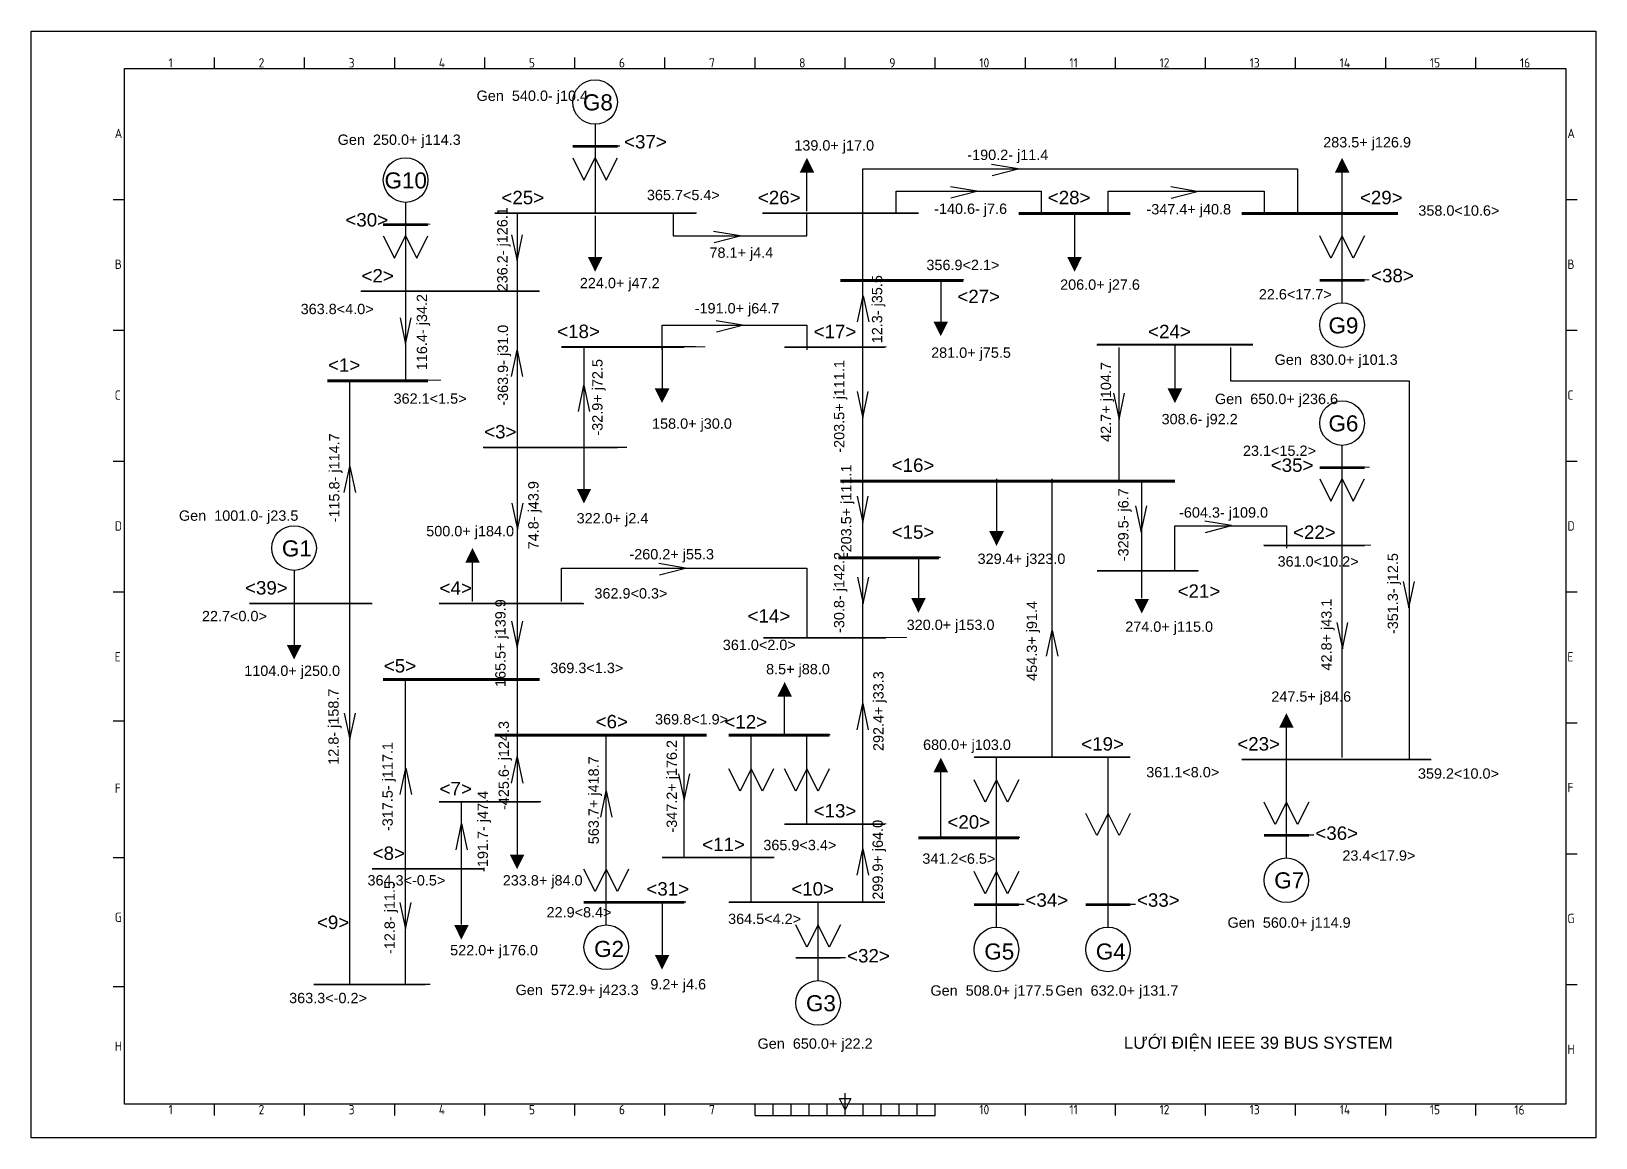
# Model space of a CAD drawing. Header units: inches. Extents: x 160 to 457, y 29 to 239.
import ezdxf
from ezdxf.enums import TextEntityAlignment as Align

# ---------------------------------------------------------------- set-up
doc = ezdxf.new("R2010")
doc.units = ezdxf.units.IN
doc.header["$MEASUREMENT"] = 0
doc.layers.get('Defpoints').update_dxf_attribs({"color": 251})
for name, color, linetype, lineweight in [('110kV_Line20', 5, 'Continuous', 13), ('220_LINE', 161, 'Continuous', 35), ('220kV_Line', 4, 'Continuous', 25), ('220kV_Linehh', 4, 'Continuous', 25), ('Color-7-Line_Weight-106', 7, 'Continuous', 106), ('Color-7-Line_Weight-25', 7, 'Continuous', 25), ('Color-7-Line_Weight-53', 7, 'Continuous', 53), ('Khung', 7, 'Continuous', 25)]:
    doc.layers.add(name, color=color, linetype=linetype, lineweight=lineweight)
for name, color, linetype in [('Legend', 7, 'Continuous'), ('PSSE Flow', 2, 'Continuous'), ('PSSE Flow 20', 2, 'Continuous')]:
    doc.layers.add(name, color=color, linetype=linetype)
doc.styles.add('ISO Proportional', font='isocp.shx')
doc.styles.add('Legend', font='arial.ttf', dxfattribs={"height": 2.5})
doc.styles.add('p2c-2', font='arial.ttf')
doc.styles.add('PSSE Flow', font='arial.ttf')

# ---------------------------------------------------------------- blocks, each defined once
blk = doc.blocks.new('*U2')
at = {"layer": 'PSSE Flow 20'}
blk.add_lwpolyline([(1.582, 0.337), (0, 0), (1.582, -0.337)], dxfattribs=at)
blk = doc.blocks.new('Khung A3')
at = {"linetype": 'Continuous', "ltscale": 1.6}
for points in [[(-370.81, 287), (-370.81, 290)], [(-346.62, 287), (-346.62, 290)], [(-322.44, 287), (-322.44, 290)], [(-298.25, 287), (-298.25, 290)], [(-274.06, 287), (-274.06, 290)], [(-249.88, 287), (-249.88, 290)], [(-225.69, 287), (-225.69, 290)], [(-201.5, 287), (-201.5, 290)], [(-177.31, 287), (-177.31, 290)], [(-153.12, 287), (-153.12, 290)], [(-128.94, 287), (-128.94, 290)], [(-104.75, 287), (-104.75, 290)], [(-80.56, 287), (-80.56, 290)], [(-56.38, 287), (-56.38, 290)], [(-32.19, 287), (-32.19, 290)], [(-398, 251.88), (-395, 251.88)], [(-8, 251.88), (-5, 251.88)], [(-398, 216.75), (-395, 216.75)], [(-8, 216.75), (-5, 216.75)], [(-398, 181.62), (-395, 181.62)], [(-8, 181.62), (-5, 181.62)], [(-398, 146.5), (-395, 146.5)], [(-8, 146.5), (-5, 146.5)], [(-398, 111.88), (-395, 111.88)], [(-8, 111.38), (-5, 111.38)], [(-8, 76.25), (-5, 76.25)], [(-398, 75.25), (-395, 75.25)], [(-398, 40.62), (-395, 40.62)], [(-8, 41.12), (-5, 41.12)], [(-370.81, 6), (-370.81, 9)], [(-346.62, 6), (-346.62, 9)], [(-322.44, 6), (-322.44, 9)], [(-298.25, 6), (-298.25, 9)], [(-274.06, 6), (-274.06, 9)], [(-249.88, 6), (-249.88, 9)], [(-225.69, 6), (-225.69, 9)], [(-177.31, 6), (-177.31, 9)], [(-153.12, 6), (-153.12, 9)], [(-128.94, 6), (-128.94, 9)], [(-104.75, 6), (-104.75, 9)], [(-80.56, 6), (-80.56, 9)], [(-56.38, 6), (-56.38, 9)], [(-32.19, 6), (-32.19, 9)]]:
    blk.add_lwpolyline(points, dxfattribs=at)
blk.add_lwpolyline([(-395, 287), (-8, 287), (-8, 9), (-395, 9)], close=True, dxfattribs=at)
at = {"layer": 'Defpoints', "linetype": 'Continuous', "ltscale": 1.6}
blk.add_lwpolyline([(-420, 297), (0, 297), (0, 0), (-420, 0)], close=True, dxfattribs=at)
at = {"layer": 'Khung'}
for p, q in [((-203, 10.5), (-200, 10.5)), ((-201.5, 7.5), (-203, 10.5)), ((-201.5, 9), (-201.5, 12)), ((-200, 10.5), (-201.5, 7.5))]:
    blk.add_line(p, q, dxfattribs=at)
at = {"layer": 'Khung', "ltscale": 1.6}
blk.add_line((-225.69, 6), (-177.31, 6), dxfattribs=at)
for points in [[(-220.85, 6), (-220.85, 9)], [(-216.01, 6), (-216.01, 9)], [(-211.18, 6), (-211.18, 9)], [(-206.34, 6), (-206.34, 9)], [(-201.5, 6), (-201.5, 9)], [(-196.66, 6), (-196.66, 9)], [(-191.82, 6), (-191.82, 9)], [(-186.99, 6), (-186.99, 9)], [(-182.15, 6), (-182.15, 9)]]:
    blk.add_lwpolyline(points, dxfattribs=at)
at = {"linetype": 'Continuous', "ltscale": 1.6, "style": 'ISO Proportional'}
for s, p in [('1', (-383.16, 287.29)), ('2', (-358.98, 287.29)), ('3', (-334.79, 287.29)), ('4', (-310.6, 287.29)), ('5', (-286.41, 287.29)), ('6', (-262.23, 287.29)), ('7', (-238.04, 287.29)), ('8', (-213.85, 287.29)), ('9', (-189.66, 287.29)), ('10', (-165.48, 287.29)), ('11', (-141.29, 287.29)), ('12', (-117.1, 287.29)), ('13', (-92.91, 287.29)), ('14', (-68.73, 287.29)), ('15', (-44.54, 287.29)), ('16', (-20.35, 287.29)), ('A', (-397.6, 268.35)), ('A', (-7.6, 268.35)), ('B', (-397.6, 233.23)), ('B', (-7.6, 233.23)), ('C', (-397.6, 198.1)), ('C', (-7.6, 198.1)), ('D', (-397.6, 162.98)), ('D', (-7.6, 162.98)), ('E', (-397.6, 127.85)), ('E', (-7.6, 127.85)), ('F', (-397.59, 92.56)), ('F', (-7.6, 92.73)), ('G', (-397.59, 57.94)), ('G', (-7.6, 57.6)), ('H', (-397.59, 23.31)), ('H', (-7.6, 22.48)), ('1', (-383.16, 6.29)), ('2', (-358.98, 6.29)), ('3', (-334.79, 6.29)), ('4', (-310.6, 6.29)), ('5', (-286.41, 6.29)), ('6', (-262.23, 6.29)), ('7', (-238.04, 6.29)), ('10', (-165.48, 6.29)), ('11', (-141.29, 6.29)), ('12', (-117.1, 6.29)), ('13', (-92.91, 6.29)), ('14', (-68.73, 6.29)), ('15', (-44.54, 6.29)), ('16', (-21.85, 6.21))]:
    blk.add_text(s, height=2.5, dxfattribs=at).set_placement(p)
blk = doc.blocks.new('*U18')
at = {"layer": 'PSSE Flow 20'}
blk.add_lwpolyline([(-0.406, 1.566), (0, 0), (0.267, 1.595)], dxfattribs=at)
blk = doc.blocks.new('*U20')
at = {"layer": 'PSSE Flow 20'}
blk.add_lwpolyline([(-0.406, 1.566), (0, 0), (0.267, 1.595)], dxfattribs=at)
blk = doc.blocks.new('*U30')
at = {"layer": 'PSSE Flow 20'}
blk.add_lwpolyline([(1.582, 0.337), (0, 0), (1.582, -0.337)], dxfattribs=at)

msp = doc.modelspace()

# ---------------------------------------------------------------- hatches: boundary and pattern name
at = {"layer": 'Color-7-Line_Weight-25', "transparency": 33554636}
for points in [[(308.37, 211.78), (306.98, 214.57), (305.6, 211.78)], [(409.97, 211.78), (408.58, 214.57), (407.2, 211.78)], [(265.38, 195.73), (266.76, 192.94), (268.16, 195.73)], [(356.4, 195.73), (357.78, 192.94), (359.17, 195.73)], [(331, 183.48), (332.38, 180.71), (333.77, 183.48)], [(278.08, 170.78), (279.46, 168.01), (280.86, 170.78)], [(375.45, 170.78), (376.83, 168.01), (378.22, 170.78)], [(263.27, 151.73), (264.64, 148.96), (266.04, 151.73)], [(341.58, 143.71), (342.96, 140.91), (344.36, 143.71)], [(244.87, 137.7), (243.48, 140.49), (242.1, 137.7)], [(326.77, 131.01), (328.14, 128.21), (329.54, 131.01)], [(369.16, 130.85), (370.53, 128.06), (371.93, 130.85)], [(208.23, 122.1), (209.61, 119.32), (211.01, 122.1)], [(304.14, 112.3), (302.74, 115.09), (301.37, 112.3)], [(399.39, 106.39), (397.99, 109.16), (396.62, 106.39)], [(333.77, 97.92), (332.38, 100.7), (331, 97.92)], [(250.57, 82.32), (251.94, 79.53), (253.34, 82.32)], [(239.98, 68.97), (241.36, 66.18), (242.76, 68.97)], [(278.08, 63.27), (279.46, 60.48), (280.86, 63.27)]]:
    msp.add_hatch(color=256, dxfattribs=at).paths.add_polyline_path(points)

# ---------------------------------------------------------------- linework, layer by layer
at = {"layer": '110kV_Line20', "lineweight": -3}
for points in [[(262.53, 214.57), (264.64, 210.34), (266.76, 214.57), (268.88, 210.34), (270.99, 214.57)], [(226.54, 199.76), (228.66, 195.52), (230.78, 199.76), (232.89, 195.52), (235.01, 199.76)], [(412.81, 199.76), (410.69, 195.52), (408.58, 199.76), (406.46, 195.52), (404.34, 199.76)], [(300.63, 98.6), (298.51, 94.37), (296.39, 98.6), (294.28, 94.37), (292.16, 98.6)], [(311.21, 98.6), (309.09, 94.37), (306.98, 98.6), (304.86, 94.37), (302.74, 98.6)], [(347.19, 96.48), (345.08, 92.25), (342.96, 96.48), (340.84, 92.25), (338.73, 96.48)], [(402.23, 92.25), (400.11, 88.02), (397.99, 92.25), (395.88, 88.02), (393.76, 92.25)], [(368.36, 90.13), (366.24, 85.9), (364.13, 90.13), (362.01, 85.9), (359.89, 90.13)], [(273.11, 79.55), (270.99, 75.32), (268.88, 79.55), (266.76, 75.32), (264.64, 79.55)], [(347.19, 79.11), (345.08, 74.87), (342.96, 79.11), (340.84, 74.87), (338.73, 79.11)], [(313.33, 68.97), (311.21, 64.73), (309.09, 68.97), (306.98, 64.73), (304.86, 68.97)]]:
    msp.add_lwpolyline(points, dxfattribs=at)
at = {"layer": '220_LINE', "color": 3, "const_width": 0.224}
for points in [[(262.53, 216.8), (271.49, 216.8)], [(226.54, 201.98), (235.5, 201.98)], [(247.71, 204.1), (286.04, 204.1)], [(298.51, 204.1), (328.18, 204.1)], [(347.19, 204.1), (368.4, 204.1)], [(389.53, 204.1), (419.19, 204.1)], [(313.33, 191.4), (336.8, 191.4)], [(404.34, 191.4), (413.75, 191.4)], [(222.31, 189.28), (256.18, 189.28)], [(260.41, 178.7), (287.7, 178.7)], [(302.74, 178.7), (322.1, 178.7)], [(362.01, 179.15), (391.68, 179.15)], [(215.96, 172.35), (237.53, 172.35)], [(245.5, 159.61), (272.79, 159.61)], [(404.34, 155.86), (413.83, 155.86)], [(313.33, 153.3), (376.84, 153.3)], [(393.64, 141.05), (414.09, 141.05)], [(312.99, 138.73), (332.36, 138.73)], [(362.07, 136.21), (381.35, 136.21)], [(201.14, 130.02), (224.38, 130.02)], [(237.13, 130.02), (264.42, 130.02)], [(298.7, 123.52), (325.99, 123.52)], [(226.54, 115.65), (256.19, 115.65)], [(247.71, 105.06), (287.93, 105.06)], [(292.16, 105.06), (311.44, 105.06)], [(338.73, 100.83), (368.29, 100.83)], [(389.53, 100.38), (425.45, 100.38)], [(237.13, 92.36), (256.49, 92.36)], [(302.74, 88.13), (322.02, 88.13)], [(328.14, 85.57), (347.42, 85.57)], [(393.76, 86.01), (403.25, 86.01)], [(279.46, 81.78), (300.79, 81.78)], [(224.43, 79.66), (245.49, 79.66)], [(264.64, 73.31), (284, 73.31)], [(292.16, 73.31), (321.8, 73.31)], [(338.73, 72.87), (348.22, 72.87)], [(359.89, 72.87), (369.38, 72.87)], [(304.86, 62.73), (314.35, 62.73)], [(213.34, 57.68), (235.48, 57.68)]]:
    msp.add_lwpolyline(points, dxfattribs=at)
at = {"layer": '220kV_Line'}
for p, q in [((266.76, 220.92), (266.76, 203.99)), ((306.98, 204.43), (306.98, 211.84)), ((317.56, 203.99), (317.56, 212.46)), ((317.56, 212.46), (400.11, 212.46)), ((400.11, 212.46), (400.11, 203.99)), ((408.58, 187.06), (408.58, 211.84)), ((323.91, 203.99), (323.91, 208.22)), ((323.91, 208.22), (351.43, 208.22)), ((351.43, 208.22), (351.43, 203.99)), ((364.13, 203.99), (364.13, 208.22)), ((364.13, 208.22), (393.76, 208.22)), ((393.76, 208.22), (393.76, 203.99)), ((230.78, 206.11), (230.78, 189.17)), ((251.94, 203.99), (251.94, 82.28)), ((266.76, 203.54), (266.76, 195.69)), ((281.58, 203.99), (281.58, 199.76)), ((306.98, 199.76), (306.98, 203.99)), ((317.56, 73.2), (317.56, 203.99)), ((357.78, 203.99), (357.78, 195.69)), ((281.58, 199.76), (306.98, 199.76)), ((332.38, 191.29), (332.38, 183.44)), ((230.78, 189.17), (230.78, 172.24)), ((279.46, 178.14), (279.46, 182.82)), ((279.46, 182.82), (306.98, 182.82)), ((306.98, 182.82), (306.98, 178.14)), ((264.64, 178.59), (264.64, 151.69)), ((279.46, 178.59), (279.46, 170.74)), ((366.24, 153.19), (366.24, 178.59)), ((387.41, 178.59), (387.41, 172.24)), ((220.19, 57.68), (220.19, 172.24)), ((387.41, 172.24), (421.28, 172.24)), ((421.28, 172.24), (421.28, 100.27)), ((408.58, 100.72), (408.58, 159.98)), ((342.96, 153.63), (342.96, 143.66)), ((353.54, 100.72), (353.54, 153.63)), ((370.48, 153.19), (370.48, 131.01)), ((376.83, 136.21), (376.83, 144.72)), ((376.83, 144.72), (397.99, 144.72)), ((397.99, 144.72), (397.99, 140.49)), ((243.48, 130.35), (243.48, 137.76)), ((260.41, 130.35), (260.41, 136.7)), ((260.41, 136.7), (306.98, 136.7)), ((306.98, 136.7), (306.98, 123.52)), ((328.14, 138.73), (328.14, 130.96)), ((209.61, 136.26), (209.61, 122.05)), ((230.78, 57.68), (230.78, 115.53)), ((302.74, 104.95), (302.74, 112.36)), ((268.88, 68.97), (268.88, 104.95)), ((283.69, 81.67), (283.69, 104.95)), ((296.39, 73.2), (296.39, 104.95)), ((306.98, 88.02), (306.98, 104.95)), ((397.99, 81.67), (397.99, 106.45)), ((342.96, 68.52), (342.96, 100.72)), ((364.13, 68.52), (364.13, 100.72)), ((332.38, 85.46), (332.38, 97.99)), ((241.36, 92.25), (241.36, 69.01)), ((279.46, 73.2), (279.46, 63.23)), ((309.09, 58.38), (309.09, 73.2))]:
    msp.add_line(p, q, dxfattribs=at)
at = {"layer": 'Color-7-Line_Weight-106', "linetype": 'Continuous'}
for p, q in [((368.36, 203.99), (347.19, 203.99)), ((419.16, 203.99), (389.53, 203.99)), ((336.61, 191.29), (313.33, 191.29)), ((235.01, 172.24), (215.96, 172.24)), ((376.83, 153.19), (313.33, 153.19)), ((332.04, 138.62), (312.99, 138.62)), ((256.18, 115.53), (226.54, 115.53)), ((287.93, 104.95), (247.71, 104.95)), ((311.21, 104.95), (292.16, 104.95)), ((347.19, 85.46), (328.14, 85.46))]:
    msp.add_line(p, q, dxfattribs=at)
at = {"layer": 'Color-7-Line_Weight-25', "linetype": 'Continuous'}
for p, q in [((285.81, 203.99), (247.71, 203.99)), ((328.14, 203.99), (298.51, 203.99)), ((256.18, 189.17), (222.31, 189.17)), ((285.81, 178.7), (260.41, 178.7)), ((283.69, 178.7), (260.41, 178.7)), ((283.69, 178.59), (260.41, 178.59)), ((321.79, 178.59), (302.74, 178.59)), ((391.64, 179.03), (362.01, 179.03)), ((376.83, 179.03), (376.83, 170.74)), ((270.99, 159.54), (245.59, 159.54)), ((268.88, 159.54), (245.59, 159.54)), ((412.81, 140.93), (393.76, 140.93)), ((381.12, 136.1), (362.07, 136.1)), ((224.43, 129.91), (201.14, 129.91)), ((264.64, 129.91), (237.13, 129.91)), ((260.41, 129.91), (237.13, 129.91)), ((321.98, 123.41), (298.7, 123.41)), ((368.36, 100.72), (338.73, 100.72)), ((425.51, 100.27), (389.53, 100.27)), ((408.69, 100.27), (389.64, 100.27)), ((256.18, 92.25), (237.13, 92.25)), ((321.79, 88.02), (302.74, 88.02)), ((300.63, 81.67), (279.46, 81.67)), ((245.59, 79.55), (224.43, 79.55)), ((321.79, 73.2), (292.16, 73.2)), ((313.33, 62.62), (304.86, 62.62)), ((234.51, 57.57), (213.34, 57.57))]:
    msp.add_line(p, q, dxfattribs=at)
msp.add_lwpolyline([(404.34, 153.63), (406.46, 149.4), (408.58, 153.63), (410.69, 149.4), (412.81, 153.63)], dxfattribs=at)
at = {"layer": 'Color-7-Line_Weight-25', "color": 1, "linetype": 'Continuous'}
for centre in [(266.76, 225.16), (230.78, 210.34), (408.58, 182.82), (408.58, 164.22), (209.61, 140.49), (397.99, 77.43), (268.88, 64.73), (342.96, 64.29), (364.13, 64.29), (309.09, 54.15)]:
    msp.add_circle(centre, 4.23, dxfattribs=at)
at = {"layer": 'Color-7-Line_Weight-53', "linetype": 'Continuous'}
for p, q in [((270.99, 216.69), (262.53, 216.69)), ((235.01, 201.87), (226.54, 201.87)), ((412.81, 191.29), (404.34, 191.29)), ((412.81, 155.75), (404.34, 155.75)), ((402.23, 85.9), (393.76, 85.9)), ((283.69, 73.2), (264.64, 73.2)), ((347.19, 72.76), (338.73, 72.76)), ((368.36, 72.76), (359.89, 72.76))]:
    msp.add_line(p, q, dxfattribs=at)

# ---------------------------------------------------------------- block references
at = {"layer": '220kV_Linehh', "yscale": 3.148268576538053, "zscale": 3.148268576538053, "rotation": 90}
for name, p, xscale in [('*U20', (347.05, 212.46), 3.148268576538053), ('*U20', (339.24, 208.22), 3.148268576538053), ('*U20', (381.08, 208.2), 3.148268576538053), ('*U30', (251.94, 194.99), 3.148268576538053), ('*U18', (294.28, 199.76), 3.148268576538053), ('*U30', (317.65, 188.39), -3.148268576538053), ('*U2', (230.78, 179.19), 3.148268576538053), ('*U20', (294.75, 182.79), 3.148268576538053), ('*U2', (251.94, 178.04), -3.148268576538053), ('*U30', (264.65, 171.4), -3.148268576538053), ('*U30', (317.56, 165.21), 3.148268576538053), ('*U30', (366.22, 164.9), 3.148268576538053), ('*U2', (220.18, 155.99), -3.148268576538053), ('*U30', (252.01, 144.01), 3.148268576538053), ('*U30', (317.56, 145.33), 3.148268576538053), ('*U30', (370.43, 143.51), 3.148268576538053), ('*U20', (387.55, 144.75), 3.148268576538053), ('*U20', (283.89, 136.7), 3.148268576538053), ('*U30', (317.64, 129.98), 3.148268576538053), ('*U30', (421.23, 129.16), 3.148268576538053), ('*U30', (251.96, 121.61), 3.148268576538053), ('*U30', (353.54, 124.93), -3.148268576538053), ('*U30', (408.63, 121.37), 3.148268576538053), ('*U30', (317.56, 110.99), -3.148268576538053), ('*U2', (220.21, 104.19), 3.148268576538053), ('*U30', (230.81, 98.72), -3.148268576538053), ('*U30', (251.96, 100.86), -3.148268576538053), ('*U30', (283.67, 92.63), 3.148268576538053), ('*U30', (268.89, 94.42), -3.148268576538053), ('*U30', (241.42, 88.22), -3.148268576538053), ('*U30', (317.6, 83.38), -3.148268576538053), ('*U2', (230.77, 68.22), 3.148268576538053)]:
    msp.add_blockref(name, p, dxfattribs=dict(at, xscale=xscale))
at = {"layer": 'Khung', "xscale": 0.7071428571428572, "yscale": 0.7071428571428572, "zscale": 0.7071428571428572}
msp.add_blockref('Khung A3', (456.72, 28.56), dxfattribs=at)

# ---------------------------------------------------------------- texts
at = {"layer": 'Color-7-Line_Weight-106', "linetype": 'Continuous', "char_height": 2.545, "attachment_point": 7, "style": 'p2c-2'}
for s, insert in [('<25>', (248.98, 205.72)), ('<26>', (297.66, 205.72)), ('<29>', (411.96, 205.72))]:
    msp.add_mtext(s, dxfattribs=dict(at, insert=insert))
at = {"layer": 'Color-7-Line_Weight-25', "color": 1, "linetype": 'Continuous', "char_height": 3.048, "attachment_point": 7, "style": 'p2c-2'}
for s, insert in [('G8', (264.45, 223.53)), ('G10', (226.78, 208.71)), ('G9', (405.99, 181.19)), ('G6', (405.99, 162.59)), ('G1', (207.3, 138.86)), ('G7', (395.69, 75.85)), ('G2', (266.57, 62.83)), ('G5', (340.65, 62.34)), ('G4', (361.82, 62.34)), ('G3', (306.79, 52.52))]:
    msp.add_mtext(s, dxfattribs=dict(at, insert=insert))
at = {"layer": 'Color-7-Line_Weight-25', "linetype": 'Continuous', "char_height": 2.545, "attachment_point": 7, "style": 'p2c-2'}
for s, insert in [('<37>', (272.26, 216.31)), ('<28>', (352.7, 205.72)), ('<30>', (219.35, 201.49)), ('<2>', (222.41, 190.91)), ('<38>', (414.08, 190.91)), ('<27>', (335.53, 186.98)), ('<18>', (259.56, 180.32)), ('<17>', (308.25, 180.32)), ('<24>', (371.75, 180.32)), ('<1>', (216.06, 173.97)), ('<3>', (245.7, 161.27)), ('<16>', (323.06, 154.92)), ('<35>', (395.03, 154.92)), ('<15>', (323.06, 142.22)), ('<22>', (399.26, 142.22)), ('<39>', (200.3, 131.64)), ('<4>', (237.23, 131.64)), ('<21>', (377.34, 131.05)), ('<14>', (295.7, 126.34)), ('<5>', (226.65, 116.83)), ('<6>', (266.86, 106.24)), ('<12>', (291.31, 106.24)), ('<19>', (359.05, 102.01)), ('<23>', (388.68, 102.01)), ('<7>', (237.23, 93.54)), ('<13>', (308.25, 89.31)), ('<20>', (333.65, 87.19)), ('<36>', (403.5, 85.07)), ('<8>', (224.53, 81.26)), ('<11>', (287.08, 82.96)), ('<31>', (276.5, 74.49)), ('<10>', (304.01, 74.49)), ('<34>', (348.46, 72.37)), ('<33>', (369.63, 72.37)), ('<9>', (213.95, 68.14)), ('<32>', (314.6, 61.79))]:
    msp.add_mtext(s, dxfattribs=dict(at, insert=insert))
at = {"layer": 'Legend', "style": 'Legend'}
msp.add_text('LƯỚI ĐIỆN IEEE 39 BUS SYSTEM', height=2.3018, dxfattribs=at).set_placement((392.67, 45.44), align=Align.CENTER)
at = {"layer": 'PSSE Flow', "style": 'PSSE Flow'}
for s, p in [('Gen  540.0- j10.4', (254.84, 225.37)), ('Gen  250.0+ j114.3', (229.57, 217.03)), ('Gen  830.0+ j101.3', (407.45, 175.27)), ('Gen  650.0+ j236.6', (396.12, 167.82)), ('Gen  1001.0- j23.5', (199.09, 145.67)), ('Gen  560.0+ j114.9', (398.51, 68.42)), ('Gen  572.9+ j423.3', (263.35, 55.64)), ('Gen  508.0+ j177.5', (342.1, 55.52)), ('Gen  632.0+ j131.7', (365.81, 55.52)), ('Gen  650.0+ j22.2', (308.52, 45.45))]:
    msp.add_text(s, height=1.96, dxfattribs=at).set_placement(p, align=Align.CENTER)
for s, p in [('139.0+ j17.0', (304.58, 215.95)), ('283.5+ j126.9', (404.98, 216.54)), ('365.7<5.4>', (276.59, 206.53)), ('358.0<10.6>', (423.05, 203.58)), ('356.9<2.1>', (329.66, 193.25)), ('224.0+ j47.2', (263.86, 189.82)), ('206.0+ j27.6', (355.04, 189.52)), ('22.6<17.7>', (392.76, 187.68)), ('363.8<4.0>', (210.86, 184.89)), ('281.0+ j75.5', (330.55, 176.61)), ('362.1<1.5>', (228.5, 167.89)), ('158.0+ j30.0', (277.57, 163.14)), ('308.6- j92.2', (374.3, 163.99)), ('23.1<15.2>', (389.75, 157.99)), ('322.0+ j2.4', (263.25, 145.17)), ('500.0+ j184.0', (234.7, 142.73)), ('329.4+ j323.0', (339.37, 137.48)), ('361.0<10.2>', (396.32, 136.98)), ('362.9<0.3>', (266.63, 130.91)), ('22.7<0.0>', (192.12, 126.6)), ('320.0+ j153.0', (325.91, 124.94)), ('274.0+ j115.0', (367.4, 124.59)), ('361.0<2.0>', (291, 121.13)), ('1104.0+ j250.0', (200.15, 116.22)), ('369.3<1.3>', (258.25, 116.75)), ('8.5+ j88.0', (299.22, 116.53)), ('247.5+ j84.6', (395.14, 111.33)), ('369.8<1.9>', (278.14, 107.01)), ('680.0+ j103.0', (329.02, 102.18)), ('361.1<8.0>', (371.39, 96.97)), ('359.2<10.0>', (422.97, 96.71)), ('365.9<3.4>', (298.7, 83.14)), ('341.2<6.5>', (328.89, 80.56)), ('23.4<17.9>', (408.63, 81.15)), ('364.3<-0.5>', (223.55, 76.44)), ('233.8+ j84.0', (249.23, 76.44)), ('22.9<8.4>', (257.54, 70.38)), ('364.5<4.2>', (292.01, 69.13)), ('522.0+ j176.0', (239.24, 63.18)), ('9.2+ j4.6', (277.25, 56.71)), ('363.3<-0.2>', (208.67, 54.1))]:
    msp.add_text(s, height=1.96, dxfattribs=at).set_placement(p)
for s, p in [('-190.2- j11.4', (345.11, 215.13)), ('-140.6- j7.6', (338.05, 204.9)), ('-347.4+ j40.8', (379.46, 204.81)), ('78.1+ j4.4', (294.52, 196.57)), ('-191.0+ j64.7', (293.7, 186.01)), ('-604.3- j109.0', (386.07, 147.25)), ('-260.2+ j55.3', (281.3, 139.32))]:
    msp.add_text(s, height=1.96, dxfattribs=at).set_placement(p, align=Align.MIDDLE_CENTER)
for s, p in [('236.2- j126.1', (249.15, 197.21)), ('12.3- j35.5', (320.29, 185.83)), ('116.4- j34.2', (233.88, 181.48)), ('-363.9- j31.0', (249.25, 175.19)), ('-32.9+ j72.5', (267.19, 169.1)), ('-203.5+ j111.1', (313.1, 167.38)), ('42.7+ j104.7', (363.73, 168.22)), ('-115.8- j114.7', (217.24, 153.82)), ('-203.5+ j111.1', (314.43, 147.56)), ('74.8- j43.9', (255.04, 146.73)), ('-329.5- j6.7', (367.04, 144.92)), ('-30.8- j142.2', (313.09, 132.06)), ('-351.3- j12.5', (418.2, 131.85)), ('42.8+ j43.1', (405.6, 124.06)), ('165.5+ j139.9', (248.78, 122.45)), ('454.3+ j91.4', (349.67, 122.86)), ('292.4+ j33.3', (320.54, 109.53)), ('12.8- j158.7', (217.09, 106.58)), ('-425.6- j124.3', (249.41, 99.22)), ('-317.5- j117.1', (227.36, 95.22)), ('-347.2+ j176.2', (281.31, 95.27)), ('563.7+ j418.7', (266.48, 92.61)), ('-191.7- j47.4', (245.43, 86.7)), ('299.9+ j64.0', (320.41, 81.32)), ('-12.8- j11.5', (227.75, 70.36))]:
    msp.add_text(s, height=1.96, rotation=90, dxfattribs=at).set_placement(p, align=Align.MIDDLE_CENTER)

doc.saveas('drawing.dxf')
